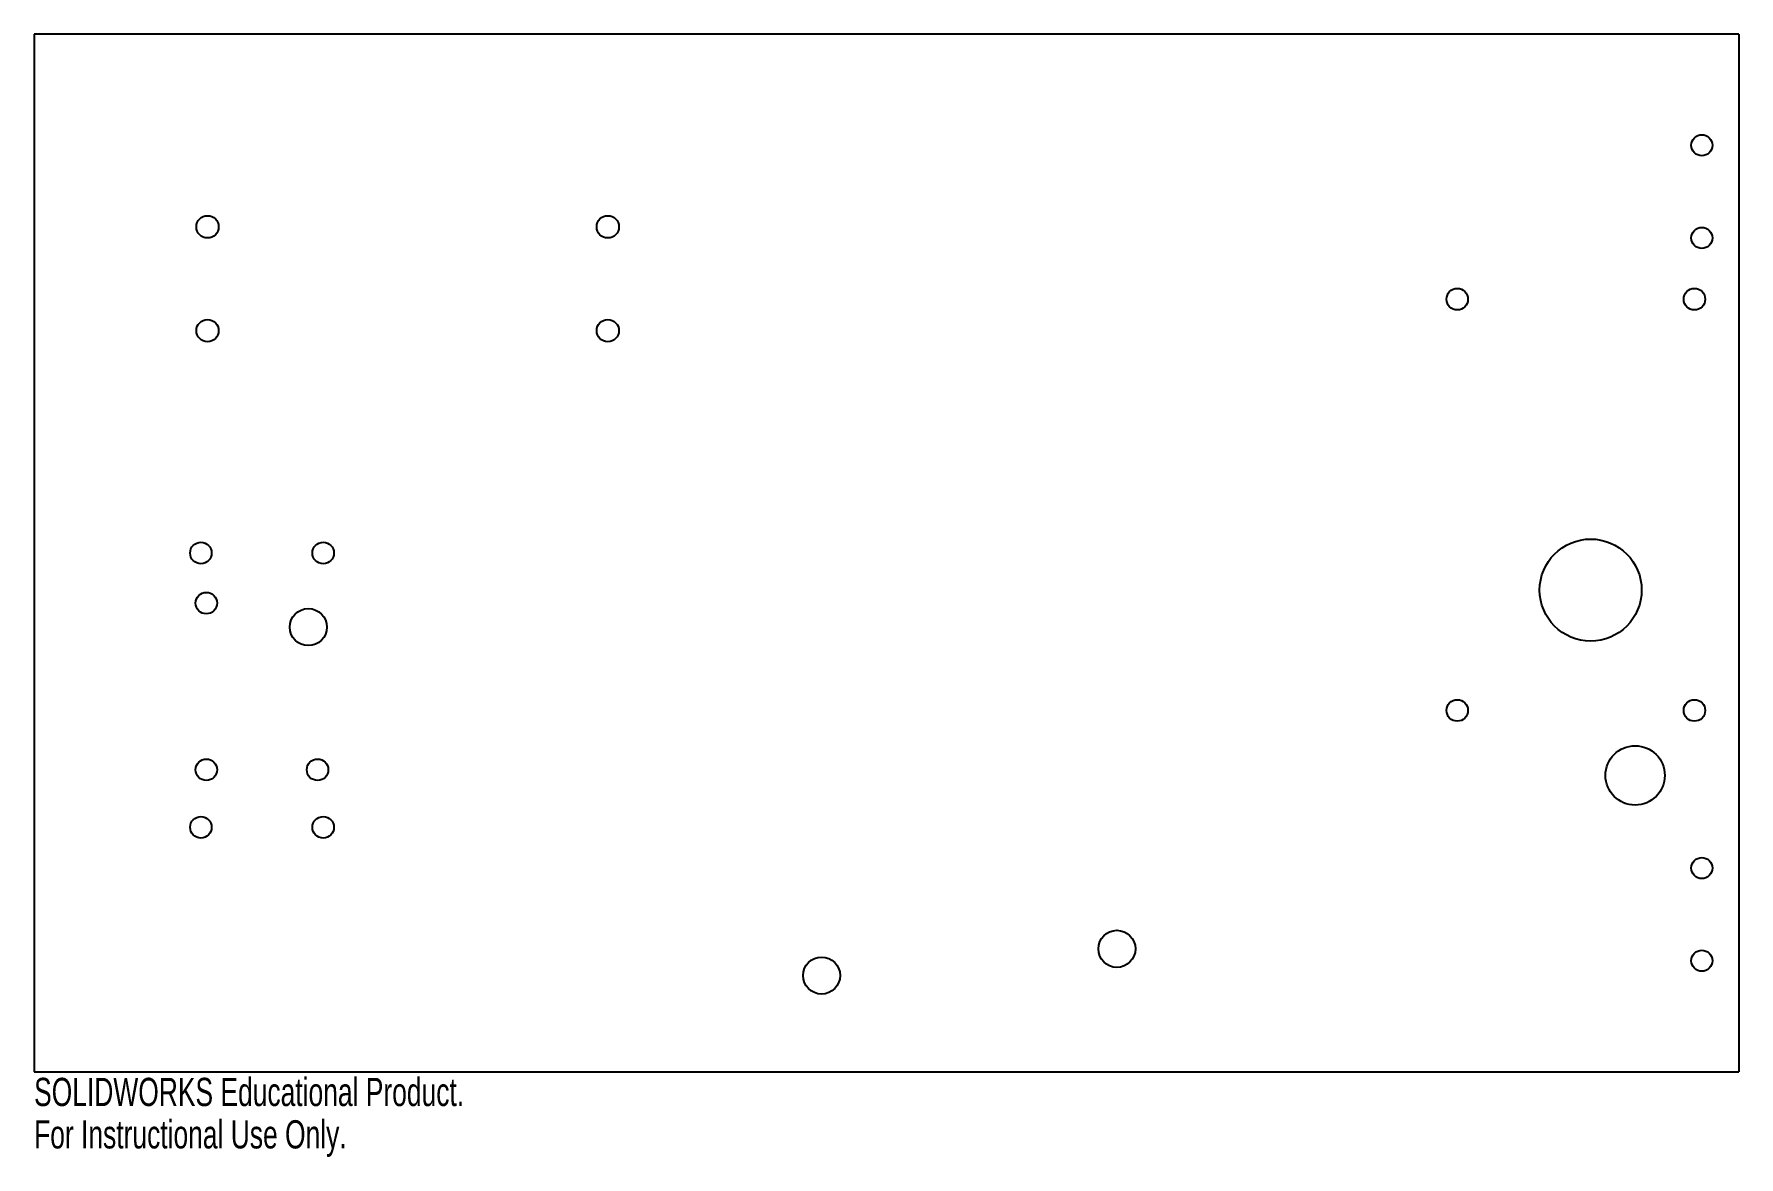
# Model space of a CAD drawing. Header units: inches. Extents: x -6.2 to 5.2, y -4.1 to 3.5.
import ezdxf

# ---------------------------------------------------------------- set-up
doc = ezdxf.new("R2010")
doc.units = ezdxf.units.IN
doc.header["$MEASUREMENT"] = 0
doc.styles.add('SLDTEXTSTYLE0', font='TXT', dxfattribs={"width": 0.7})

msp = doc.modelspace()

# ---------------------------------------------------------------- linework, layer by layer
at = {"color": 7, "linetype": 'Continuous', "lineweight": 25}
for p, q in [((-6.25, 3.5), (-6.25, -3.5)), ((5.25, 3.5), (-6.25, 3.5)), ((5.25, 3.5), (5.25, -3.5)), ((-6.25, -3.5), (5.25, -3.5))]:
    msp.add_line(p, q, dxfattribs=at)
for centre, radius in [((5, 2.75), 0.071), ((-5.08, 2.2), 0.075), ((-2.38, 2.2), 0.075), ((5, 2.125), 0.071), ((3.35, 1.712), 0.0725), ((4.95, 1.712), 0.0725), ((-5.08, 1.5), 0.075), ((-2.38, 1.5), 0.075), ((-5.125, 0), 0.0725), ((-4.3, 0), 0.0725), ((4.25, -0.25), 0.344), ((-5.088, -0.338), 0.0725), ((-4.4, -0.5), 0.125), ((3.35, -1.062), 0.0725), ((4.95, -1.062), 0.0725), ((4.55, -1.5), 0.2), ((-5.088, -1.462), 0.0725), ((-4.338, -1.462), 0.0725), ((-5.125, -1.85), 0.0725), ((-4.3, -1.85), 0.0725), ((5, -2.125), 0.071), ((1.054, -2.67), 0.125), ((-0.938, -2.85), 0.125), ((5, -2.75), 0.071)]:
    msp.add_circle(centre, radius, dxfattribs=at)

# ---------------------------------------------------------------- texts
at = {"color": 7, "linetype": 'Continuous', "char_height": 0.1903, "attachment_point": 1, "style": 'SLDTEXTSTYLE0'}
for s, insert in [('SOLIDWORKS Educational Product.', (-6.25, -3.54)), ('For Instructional Use Only.', (-6.25, -3.826))]:
    msp.add_mtext(s, dxfattribs=dict(at, insert=insert))

doc.saveas('drawing.dxf')
